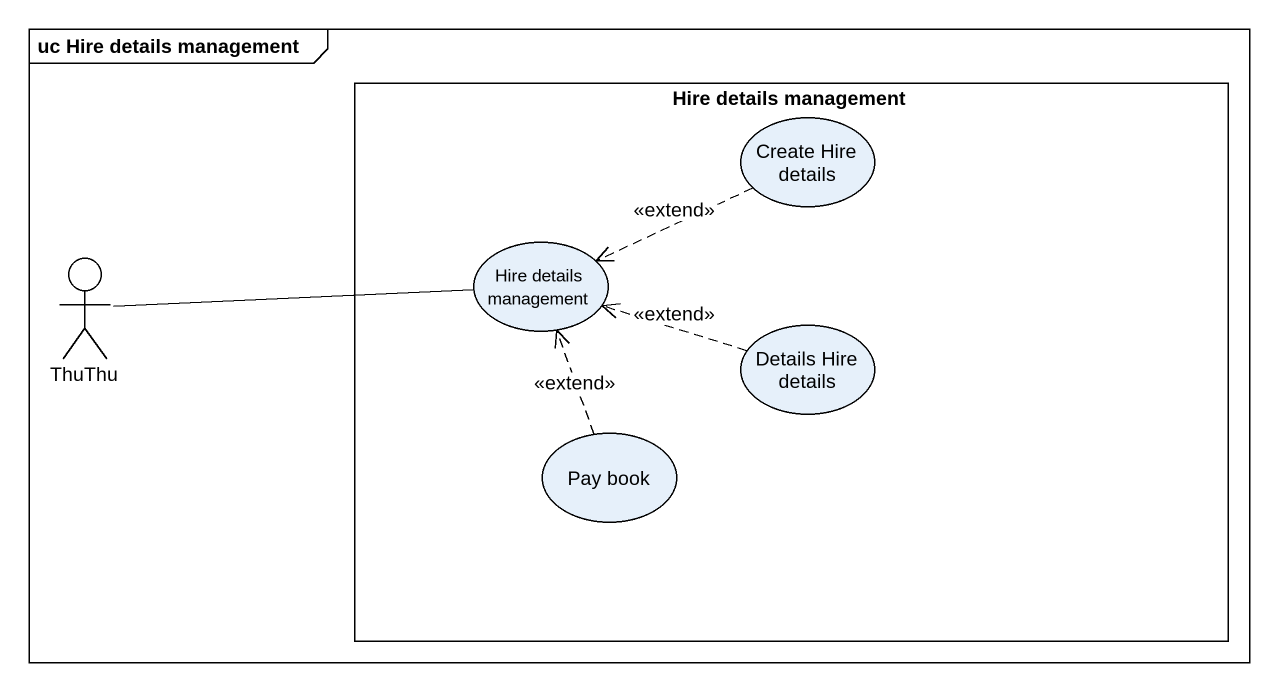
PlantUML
@startuml
mainframe uc Hire details management
rectangle "Hire details management" as Hire_details_management {
  usecase "Create Hire details" as Create_Hire_details
  usecase "Hire details management" as Hire_details_management_2
  usecase "Details Hire details" as Details_Hire_details
  usecase "Pay book" as Pay_book
}
actor ThuThu
Create_Hire_details .left.> Hire_details_management_2 : <<extend>>
ThuThu -right- Hire_details_management_2
Details_Hire_details .left.> Hire_details_management_2 : <<extend>>
Pay_book .up.> Hire_details_management_2 : <<extend>>
@enduml
